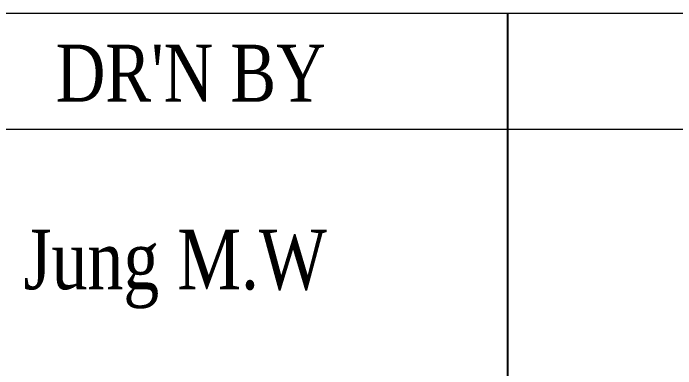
# Model space of a CAD drawing. Header units: millimetres. Extents: x 107 to 2900, y 85 to 3996.
# Drawn here: x 581 to 632.3, y 3422.3 to 3449.8 of the extents above; entities that cross this region are included whole.
import ezdxf
from ezdxf.enums import TextEntityAlignment as Align

# ---------------------------------------------------------------- set-up
doc = ezdxf.new("R2010")
doc.units = ezdxf.units.MM
doc.layers.add('40', color=4, linetype='Continuous')
doc.layers.add('70', color=7, linetype='Continuous')
doc.styles.add('SS', font='batang.ttc', dxfattribs={"width": 0.8})

msp = doc.modelspace()

# ---------------------------------------------------------------- linework, layer by layer
at = {"layer": '40', "color": 0}
msp.add_line((619.277, 3411.8), (619.277, 3449.8), dxfattribs=at)
at = {"layer": '40', "color": 0, "lineweight": 13}
msp.add_line((869.277, 3440.8), (569.277, 3440.8), dxfattribs=at)
at = {"layer": '70', "color": 0, "lineweight": 13}
msp.add_line((109.277, 3449.8), (869.277, 3449.8), dxfattribs=at)

# ---------------------------------------------------------------- texts
at = {"layer": '40', "color": 0, "style": 'SS', "width": 0.8}
for s, height, p in [("DR'N BY", 4.4, (594.726, 3442.969)), ('Jung M.W', 4.6, (593.517, 3428.457))]:
    msp.add_text(s, height=height, dxfattribs=at).set_placement(p, align=Align.CENTER)

doc.saveas('drawing.dxf')
